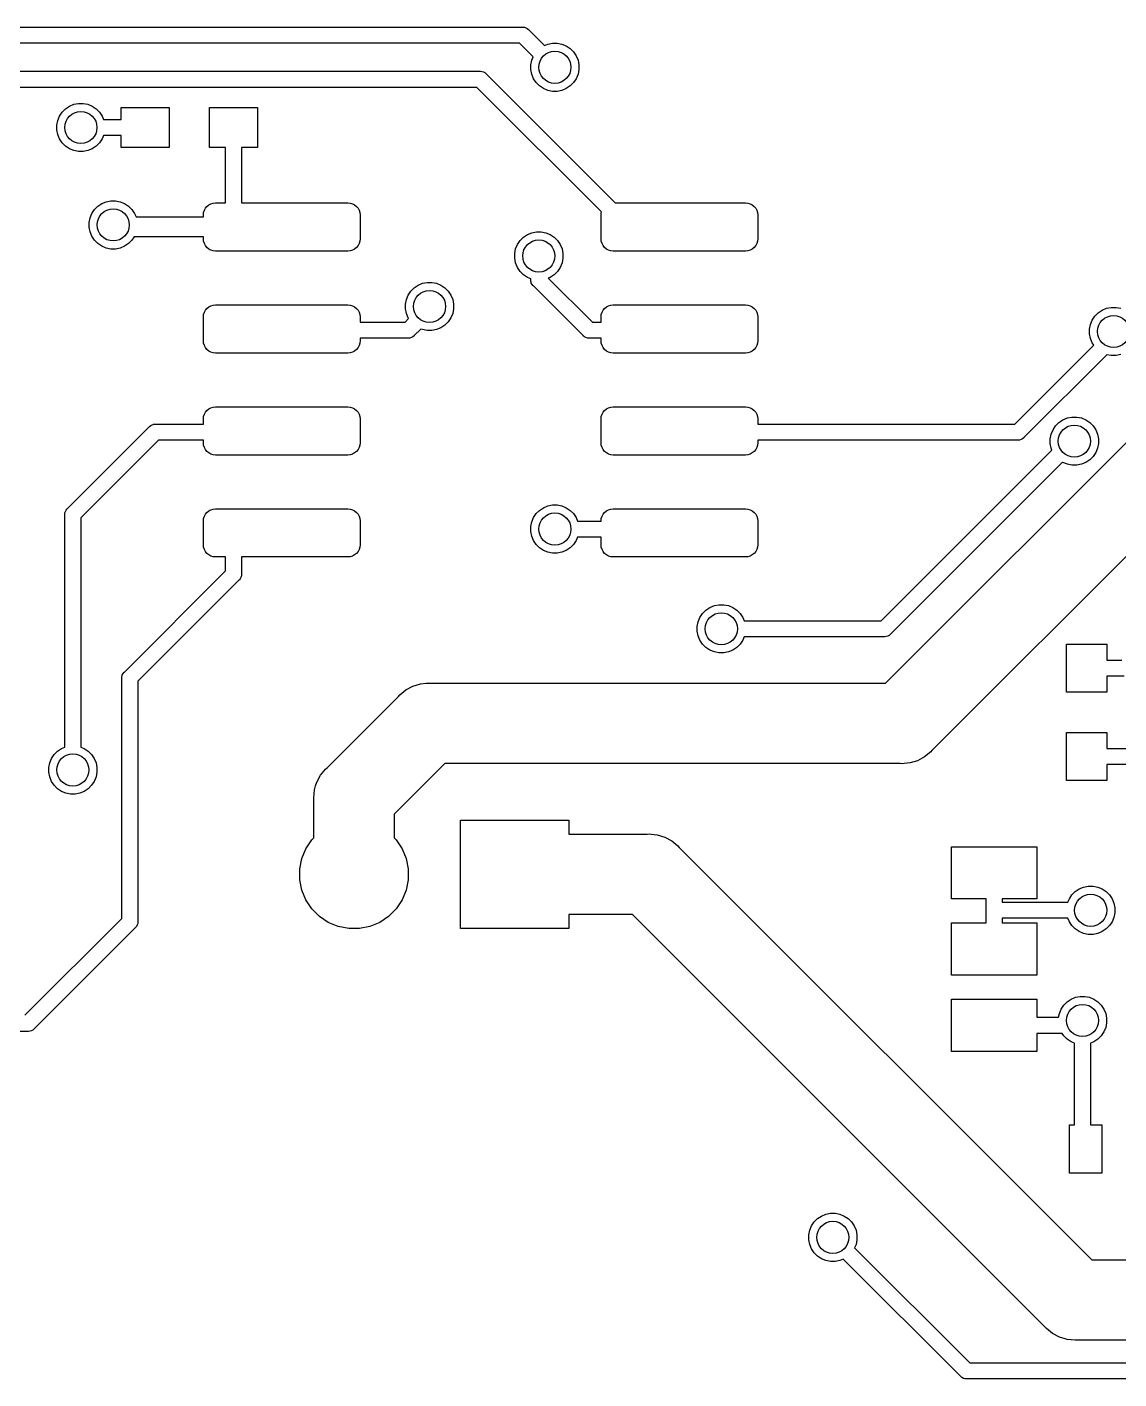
# Model space of a CAD drawing. Extents: x 71 to 174, y -171 to -82.
# Drawn here: x 137.35 to 150.94, y -136.69 to -119.86 of the extents above; entities that cross this region are included whole.
import ezdxf

# ---------------------------------------------------------------- set-up
doc = ezdxf.new("R2010")
doc.units = 0
doc.header["$MEASUREMENT"] = 0
doc.layers.add('BLACK', color=7, linetype='CONTINUOUS')

msp = doc.modelspace()

# ---------------------------------------------------------------- linework, layer by layer
at = {"layer": 'BLACK', "linetype": 'CONTINUOUS'}
for p, q in [((127.417, -119.856), (143.518, -119.856)), ((143.518, -119.856), (143.523, -119.855)), ((143.523, -119.855), (143.528, -119.856)), ((143.528, -119.856), (143.528, -119.856)), ((143.528, -119.856), (143.543, -119.857)), ((143.543, -119.857), (143.562, -119.863)), ((143.562, -119.863), (143.579, -119.872)), ((143.579, -119.872), (143.594, -119.885)), ((143.594, -119.885), (143.597, -119.888)), ((143.597, -119.888), (143.793, -120.085)), ((143.482, -120.056), (127.417, -120.056)), ((143.652, -120.226), (143.482, -120.056)), ((143.793, -120.085), (143.836, -120.067)), ((143.836, -120.067), (143.894, -120.056)), ((143.894, -120.056), (143.953, -120.056)), ((143.953, -120.056), (144.011, -120.067)), ((144.011, -120.067), (144.065, -120.09)), ((144.065, -120.09), (144.114, -120.123)), ((144.114, -120.123), (144.156, -120.164)), ((144.156, -120.164), (144.189, -120.214)), ((143.623, -120.326), (143.635, -120.268)), ((143.623, -120.385), (143.623, -120.326)), ((143.635, -120.268), (143.652, -120.226)), ((144.189, -120.214), (144.212, -120.268)), ((144.212, -120.268), (144.223, -120.326)), ((144.223, -120.326), (144.223, -120.385)), ((126.555, -120.406), (142.989, -120.406)), ((142.989, -120.406), (142.994, -120.405)), ((142.994, -120.405), (142.999, -120.406)), ((142.999, -120.406), (142.999, -120.406)), ((142.999, -120.406), (143.014, -120.407)), ((143.014, -120.407), (143.033, -120.413)), ((143.033, -120.413), (143.05, -120.422)), ((143.05, -120.422), (143.065, -120.435)), ((143.065, -120.435), (143.068, -120.438)), ((143.068, -120.438), (144.674, -122.044)), ((143.635, -120.443), (143.623, -120.385)), ((143.657, -120.498), (143.635, -120.443)), ((143.69, -120.547), (143.657, -120.498)), ((144.189, -120.498), (144.156, -120.547)), ((144.212, -120.443), (144.189, -120.498)), ((144.223, -120.385), (144.212, -120.443)), ((142.953, -120.606), (126.518, -120.606)), ((144.504, -122.156), (142.953, -120.606)), ((143.732, -120.589), (143.69, -120.547)), ((143.781, -120.622), (143.732, -120.589)), ((143.836, -120.644), (143.781, -120.622)), ((143.894, -120.656), (143.836, -120.644)), ((143.953, -120.656), (143.894, -120.656)), ((144.011, -120.644), (143.953, -120.656)), ((144.065, -120.622), (144.011, -120.644)), ((144.114, -120.589), (144.065, -120.622)), ((144.156, -120.547), (144.114, -120.589)), ((137.832, -120.873), (137.881, -120.84)), ((137.881, -120.84), (137.936, -120.817)), ((137.936, -120.817), (137.994, -120.806)), ((137.994, -120.806), (138.053, -120.806)), ((138.053, -120.806), (138.111, -120.817)), ((138.111, -120.817), (138.165, -120.84)), ((138.165, -120.84), (138.214, -120.873)), ((138.523, -121.006), (138.523, -120.856)), ((138.523, -120.856), (139.123, -120.856)), ((139.123, -120.856), (139.123, -121.356)), ((139.623, -121.356), (139.623, -120.856)), ((139.623, -120.856), (140.223, -120.856)), ((140.223, -120.856), (140.223, -121.356)), ((137.723, -121.076), (137.735, -121.018)), ((137.735, -121.018), (137.757, -120.964)), ((137.757, -120.964), (137.79, -120.914)), ((137.79, -120.914), (137.832, -120.873)), ((138.214, -120.873), (138.256, -120.914)), ((138.256, -120.914), (138.289, -120.964)), ((138.289, -120.964), (138.306, -121.006)), ((138.306, -121.006), (138.523, -121.006)), ((137.723, -121.135), (137.723, -121.076)), ((137.735, -121.193), (137.723, -121.135)), ((137.757, -121.248), (137.735, -121.193)), ((137.79, -121.297), (137.757, -121.248)), ((137.832, -121.339), (137.79, -121.297)), ((137.881, -121.372), (137.832, -121.339)), ((137.936, -121.394), (137.881, -121.372)), ((138.165, -121.372), (138.111, -121.394)), ((138.214, -121.339), (138.165, -121.372)), ((138.256, -121.297), (138.214, -121.339)), ((138.289, -121.248), (138.256, -121.297)), ((138.306, -121.206), (138.289, -121.248)), ((138.523, -121.206), (138.306, -121.206)), ((138.523, -121.356), (138.523, -121.206)), ((139.123, -121.356), (138.523, -121.356)), ((139.823, -121.356), (139.623, -121.356)), ((139.823, -122.044), (139.823, -121.356)), ((140.223, -121.356), (140.023, -121.356)), ((140.023, -121.356), (140.023, -122.044)), ((137.994, -121.406), (137.936, -121.394)), ((138.053, -121.406), (137.994, -121.406)), ((138.111, -121.394), (138.053, -121.406)), ((138.284, -122.053), (138.339, -122.03)), ((138.339, -122.03), (138.397, -122.019)), ((138.397, -122.019), (138.456, -122.019)), ((138.456, -122.019), (138.514, -122.03)), ((138.514, -122.03), (138.568, -122.053)), ((139.669, -122.047), (139.698, -122.044)), ((139.698, -122.044), (139.823, -122.044)), ((140.023, -122.044), (141.348, -122.044)), ((141.348, -122.044), (141.377, -122.047)), ((144.674, -122.044), (146.298, -122.044)), ((146.298, -122.044), (146.327, -122.047)), ((138.138, -122.231), (138.16, -122.177)), ((138.16, -122.177), (138.193, -122.127)), ((138.193, -122.127), (138.235, -122.086)), ((138.235, -122.086), (138.284, -122.053)), ((138.568, -122.053), (138.617, -122.086)), ((138.617, -122.086), (138.659, -122.127)), ((138.659, -122.127), (138.692, -122.177)), ((138.692, -122.177), (138.71, -122.219)), ((139.548, -122.194), (139.551, -122.165)), ((139.548, -122.219), (139.548, -122.194)), ((139.551, -122.165), (139.56, -122.137)), ((139.56, -122.137), (139.573, -122.111)), ((139.573, -122.111), (139.592, -122.088)), ((139.592, -122.088), (139.615, -122.069)), ((139.615, -122.069), (139.641, -122.056)), ((139.641, -122.056), (139.669, -122.047)), ((141.377, -122.047), (141.405, -122.056)), ((141.405, -122.056), (141.431, -122.069)), ((141.431, -122.069), (141.454, -122.088)), ((141.454, -122.088), (141.473, -122.111)), ((141.473, -122.111), (141.487, -122.137)), ((141.487, -122.137), (141.495, -122.165)), ((141.495, -122.165), (141.498, -122.194)), ((141.498, -122.194), (141.498, -122.494)), ((144.498, -122.194), (144.501, -122.165)), ((144.498, -122.494), (144.498, -122.194)), ((144.501, -122.165), (144.504, -122.156)), ((146.327, -122.047), (146.355, -122.056)), ((146.355, -122.056), (146.381, -122.069)), ((146.381, -122.069), (146.404, -122.088)), ((146.404, -122.088), (146.423, -122.111)), ((146.423, -122.111), (146.437, -122.137)), ((146.437, -122.137), (146.445, -122.165)), ((146.445, -122.165), (146.448, -122.194)), ((146.448, -122.194), (146.448, -122.494)), ((138.126, -122.289), (138.138, -122.231)), ((138.126, -122.348), (138.126, -122.289)), ((138.138, -122.406), (138.126, -122.348)), ((138.71, -122.219), (139.548, -122.219)), ((138.16, -122.461), (138.138, -122.406)), ((138.193, -122.51), (138.16, -122.461)), ((138.235, -122.552), (138.193, -122.51)), ((138.659, -122.51), (138.617, -122.552)), ((138.686, -122.469), (138.659, -122.51)), ((139.548, -122.469), (138.686, -122.469)), ((139.548, -122.494), (139.548, -122.469)), ((139.551, -122.523), (139.548, -122.494)), ((139.56, -122.551), (139.551, -122.523)), ((139.573, -122.577), (139.56, -122.551)), ((141.487, -122.551), (141.473, -122.577)), ((141.495, -122.523), (141.487, -122.551)), ((141.498, -122.494), (141.495, -122.523)), ((143.457, -122.564), (143.49, -122.514)), ((143.49, -122.514), (143.532, -122.473)), ((143.532, -122.473), (143.581, -122.44)), ((143.581, -122.44), (143.636, -122.417)), ((143.636, -122.417), (143.694, -122.406)), ((143.694, -122.406), (143.753, -122.406)), ((143.753, -122.406), (143.811, -122.417)), ((143.811, -122.417), (143.865, -122.44)), ((143.865, -122.44), (143.914, -122.473)), ((143.914, -122.473), (143.956, -122.514)), ((143.956, -122.514), (143.989, -122.564)), ((144.501, -122.523), (144.498, -122.494)), ((144.51, -122.551), (144.501, -122.523)), ((144.523, -122.577), (144.51, -122.551)), ((146.437, -122.551), (146.423, -122.577)), ((146.445, -122.523), (146.437, -122.551)), ((146.448, -122.494), (146.445, -122.523)), ((138.284, -122.585), (138.235, -122.552)), ((138.339, -122.607), (138.284, -122.585)), ((138.397, -122.619), (138.339, -122.607)), ((138.456, -122.619), (138.397, -122.619)), ((138.514, -122.607), (138.456, -122.619)), ((138.568, -122.585), (138.514, -122.607)), ((138.617, -122.552), (138.568, -122.585)), ((139.592, -122.6), (139.573, -122.577)), ((139.615, -122.619), (139.592, -122.6)), ((139.641, -122.633), (139.615, -122.619)), ((139.669, -122.641), (139.641, -122.633)), ((139.698, -122.644), (139.669, -122.641)), ((141.348, -122.644), (139.698, -122.644)), ((141.377, -122.641), (141.348, -122.644)), ((141.405, -122.633), (141.377, -122.641)), ((141.431, -122.619), (141.405, -122.633)), ((141.454, -122.6), (141.431, -122.619)), ((141.473, -122.577), (141.454, -122.6)), ((143.423, -122.676), (143.435, -122.618)), ((143.423, -122.735), (143.423, -122.676)), ((143.435, -122.618), (143.457, -122.564)), ((143.989, -122.564), (144.012, -122.618)), ((144.012, -122.618), (144.023, -122.676)), ((144.023, -122.676), (144.023, -122.735)), ((144.542, -122.6), (144.523, -122.577)), ((144.565, -122.619), (144.542, -122.6)), ((144.591, -122.633), (144.565, -122.619)), ((144.619, -122.641), (144.591, -122.633)), ((144.648, -122.644), (144.619, -122.641)), ((146.298, -122.644), (144.648, -122.644)), ((146.327, -122.641), (146.298, -122.644)), ((146.355, -122.633), (146.327, -122.641)), ((146.381, -122.619), (146.355, -122.633)), ((146.404, -122.6), (146.381, -122.619)), ((146.423, -122.577), (146.404, -122.6)), ((143.435, -122.793), (143.423, -122.735)), ((143.457, -122.848), (143.435, -122.793)), ((143.49, -122.897), (143.457, -122.848)), ((143.989, -122.848), (143.956, -122.897)), ((144.012, -122.793), (143.989, -122.848)), ((144.023, -122.735), (144.012, -122.793)), ((142.221, -123.069), (142.276, -123.046)), ((142.276, -123.046), (142.334, -123.035)), ((142.334, -123.035), (142.393, -123.035)), ((142.393, -123.035), (142.451, -123.046)), ((142.451, -123.046), (142.505, -123.069)), ((143.532, -122.939), (143.49, -122.897)), ((143.581, -122.972), (143.532, -122.939)), ((143.623, -122.989), (143.581, -122.972)), ((143.623, -123), (143.623, -122.989)), ((143.623, -123.005), (143.623, -123)), ((143.623, -123.01), (143.623, -123.005)), ((143.624, -123.021), (143.623, -123.01)), ((143.623, -123.01), (143.623, -123.01)), ((143.625, -123.024), (143.624, -123.021)), ((143.626, -123.029), (143.625, -123.024)), ((143.63, -123.043), (143.626, -123.029)), ((143.64, -123.06), (143.63, -123.043)), ((143.865, -122.972), (143.841, -122.981)), ((143.841, -122.981), (144.39, -123.53)), ((143.914, -122.939), (143.865, -122.972)), ((143.956, -122.897), (143.914, -122.939)), ((142.075, -123.247), (142.097, -123.193)), ((142.097, -123.193), (142.13, -123.143)), ((142.13, -123.143), (142.172, -123.102)), ((142.172, -123.102), (142.221, -123.069)), ((142.505, -123.069), (142.554, -123.102)), ((142.554, -123.102), (142.596, -123.143)), ((142.596, -123.143), (142.629, -123.193)), ((142.629, -123.193), (142.652, -123.247)), ((143.652, -123.076), (143.64, -123.06)), ((143.656, -123.079), (143.652, -123.076)), ((144.274, -123.697), (143.656, -123.079)), ((139.56, -123.407), (139.573, -123.381)), ((139.573, -123.381), (139.592, -123.358)), ((139.592, -123.358), (139.615, -123.339)), ((139.615, -123.339), (139.641, -123.326)), ((139.641, -123.326), (139.669, -123.317)), ((139.669, -123.317), (139.698, -123.314)), ((139.698, -123.314), (141.348, -123.314)), ((141.348, -123.314), (141.377, -123.317)), ((141.377, -123.317), (141.405, -123.326)), ((141.405, -123.326), (141.431, -123.339)), ((141.431, -123.339), (141.454, -123.358)), ((141.454, -123.358), (141.473, -123.381)), ((141.473, -123.381), (141.487, -123.407)), ((142.063, -123.305), (142.075, -123.247)), ((142.063, -123.364), (142.063, -123.305)), ((142.075, -123.422), (142.063, -123.364)), ((142.652, -123.247), (142.663, -123.305)), ((142.663, -123.364), (142.652, -123.422)), ((142.663, -123.305), (142.663, -123.364)), ((144.51, -123.407), (144.523, -123.381)), ((144.523, -123.381), (144.542, -123.358)), ((144.542, -123.358), (144.565, -123.339)), ((144.565, -123.339), (144.591, -123.326)), ((144.591, -123.326), (144.619, -123.317)), ((144.619, -123.317), (144.648, -123.314)), ((144.648, -123.314), (146.298, -123.314)), ((146.298, -123.314), (146.327, -123.317)), ((146.327, -123.317), (146.355, -123.326)), ((146.355, -123.326), (146.381, -123.339)), ((146.381, -123.339), (146.404, -123.358)), ((146.404, -123.358), (146.423, -123.381)), ((146.423, -123.381), (146.437, -123.407)), ((150.687, -123.413), (150.736, -123.38)), ((150.736, -123.38), (150.791, -123.357)), ((150.791, -123.357), (150.849, -123.346)), ((150.849, -123.346), (150.908, -123.346)), ((150.908, -123.346), (150.966, -123.357)), ((139.548, -123.464), (139.551, -123.435)), ((139.548, -123.764), (139.548, -123.464)), ((139.551, -123.435), (139.56, -123.407)), ((141.487, -123.407), (141.495, -123.435)), ((141.495, -123.435), (141.498, -123.464)), ((141.498, -123.464), (141.498, -123.53)), ((141.498, -123.53), (142.058, -123.53)), ((142.058, -123.53), (142.103, -123.485)), ((142.097, -123.477), (142.075, -123.422)), ((142.103, -123.485), (142.097, -123.477)), ((142.596, -123.526), (142.554, -123.568)), ((142.629, -123.477), (142.596, -123.526)), ((142.652, -123.422), (142.629, -123.477)), ((144.39, -123.53), (144.498, -123.53)), ((144.498, -123.464), (144.501, -123.435)), ((144.498, -123.53), (144.498, -123.464)), ((144.501, -123.435), (144.51, -123.407)), ((146.437, -123.407), (146.445, -123.435)), ((146.445, -123.435), (146.448, -123.464)), ((146.448, -123.464), (146.448, -123.764)), ((150.578, -123.616), (150.59, -123.558)), ((150.59, -123.558), (150.613, -123.504)), ((150.613, -123.504), (150.645, -123.454)), ((150.645, -123.454), (150.687, -123.413)), ((142.119, -123.728), (142.104, -123.73)), ((142.138, -123.722), (142.119, -123.728)), ((142.155, -123.713), (142.138, -123.722)), ((142.17, -123.701), (142.155, -123.713)), ((142.173, -123.697), (142.17, -123.701)), ((142.255, -123.615), (142.173, -123.697)), ((142.276, -123.623), (142.255, -123.615)), ((142.334, -123.635), (142.276, -123.623)), ((142.393, -123.635), (142.334, -123.635)), ((142.451, -123.623), (142.393, -123.635)), ((142.505, -123.601), (142.451, -123.623)), ((142.554, -123.568), (142.505, -123.601)), ((144.277, -123.701), (144.274, -123.697)), ((144.281, -123.704), (144.277, -123.701)), ((144.283, -123.705), (144.281, -123.704)), ((144.281, -123.704), (144.281, -123.704)), ((144.292, -123.713), (144.283, -123.705)), ((144.31, -123.722), (144.292, -123.713)), ((144.328, -123.728), (144.31, -123.722)), ((144.343, -123.73), (144.328, -123.728)), ((150.578, -123.675), (150.578, -123.616)), ((150.59, -123.733), (150.578, -123.675)), ((139.551, -123.793), (139.548, -123.764)), ((139.56, -123.821), (139.551, -123.793)), ((139.573, -123.847), (139.56, -123.821)), ((139.592, -123.87), (139.573, -123.847)), ((139.615, -123.889), (139.592, -123.87)), ((139.641, -123.903), (139.615, -123.889)), ((141.431, -123.889), (141.405, -123.903)), ((141.454, -123.87), (141.431, -123.889)), ((141.473, -123.847), (141.454, -123.87)), ((141.487, -123.821), (141.473, -123.847)), ((141.495, -123.793), (141.487, -123.821)), ((141.498, -123.764), (141.495, -123.793)), ((142.094, -123.73), (141.498, -123.73)), ((141.498, -123.73), (141.498, -123.764)), ((142.099, -123.73), (142.094, -123.73)), ((142.104, -123.73), (142.099, -123.73)), ((142.104, -123.73), (142.104, -123.73)), ((144.348, -123.73), (144.343, -123.73)), ((144.343, -123.73), (144.343, -123.73)), ((144.353, -123.73), (144.348, -123.73)), ((144.498, -123.73), (144.353, -123.73)), ((144.498, -123.764), (144.498, -123.73)), ((144.501, -123.793), (144.498, -123.764)), ((144.51, -123.821), (144.501, -123.793)), ((144.523, -123.847), (144.51, -123.821)), ((144.542, -123.87), (144.523, -123.847)), ((144.565, -123.889), (144.542, -123.87)), ((144.591, -123.903), (144.565, -123.889)), ((146.381, -123.889), (146.355, -123.903)), ((146.404, -123.87), (146.381, -123.889)), ((146.423, -123.847), (146.404, -123.87)), ((146.437, -123.821), (146.423, -123.847)), ((146.445, -123.793), (146.437, -123.821)), ((146.448, -123.764), (146.445, -123.793)), ((149.647, -124.8), (150.631, -123.815)), ((150.613, -123.788), (150.59, -123.733)), ((150.631, -123.815), (150.613, -123.788)), ((139.669, -123.911), (139.641, -123.903)), ((139.698, -123.914), (139.669, -123.911)), ((141.348, -123.914), (139.698, -123.914)), ((141.377, -123.911), (141.348, -123.914)), ((141.405, -123.903), (141.377, -123.911)), ((144.619, -123.911), (144.591, -123.903)), ((144.648, -123.914), (144.619, -123.911)), ((146.298, -123.914), (144.648, -123.914)), ((146.327, -123.911), (146.298, -123.914)), ((146.355, -123.903), (146.327, -123.911)), ((148.039, -128.026), (152.096, -123.97)), ((150.794, -123.935), (149.762, -124.967)), ((150.849, -123.946), (150.794, -123.935)), ((150.908, -123.946), (150.849, -123.946)), ((150.966, -123.934), (150.908, -123.946)), ((139.548, -124.734), (139.551, -124.705)), ((139.548, -124.8), (139.548, -124.734)), ((139.551, -124.705), (139.56, -124.677)), ((139.56, -124.677), (139.573, -124.651)), ((139.573, -124.651), (139.592, -124.628)), ((139.592, -124.628), (139.615, -124.609)), ((139.615, -124.609), (139.641, -124.596)), ((139.641, -124.596), (139.669, -124.587)), ((139.669, -124.587), (139.698, -124.584)), ((139.698, -124.584), (141.348, -124.584)), ((141.348, -124.584), (141.377, -124.587)), ((141.377, -124.587), (141.405, -124.596)), ((141.405, -124.596), (141.431, -124.609)), ((141.431, -124.609), (141.454, -124.628)), ((141.454, -124.628), (141.473, -124.651)), ((141.473, -124.651), (141.487, -124.677)), ((141.487, -124.677), (141.495, -124.705)), ((141.495, -124.705), (141.498, -124.734)), ((141.498, -124.734), (141.498, -125.034)), ((144.498, -124.734), (144.501, -124.705)), ((144.498, -125.034), (144.498, -124.734)), ((144.501, -124.705), (144.51, -124.677)), ((144.51, -124.677), (144.523, -124.651)), ((144.523, -124.651), (144.542, -124.628)), ((144.542, -124.628), (144.565, -124.609)), ((144.565, -124.609), (144.591, -124.596)), ((144.591, -124.596), (144.619, -124.587)), ((144.619, -124.587), (144.648, -124.584)), ((144.648, -124.584), (146.298, -124.584)), ((146.298, -124.584), (146.327, -124.587)), ((146.327, -124.587), (146.355, -124.596)), ((146.355, -124.596), (146.381, -124.609)), ((146.381, -124.609), (146.404, -124.628)), ((146.404, -124.628), (146.423, -124.651)), ((146.423, -124.651), (146.437, -124.677)), ((146.437, -124.677), (146.445, -124.705)), ((146.445, -124.705), (146.448, -124.734)), ((146.448, -124.734), (146.448, -124.8)), ((150.247, -124.745), (150.302, -124.723)), ((150.302, -124.723), (150.36, -124.711)), ((150.36, -124.711), (150.419, -124.711)), ((150.419, -124.711), (150.477, -124.723)), ((150.477, -124.723), (150.532, -124.745)), ((137.856, -125.85), (138.874, -124.832)), ((138.874, -124.832), (138.877, -124.829)), ((138.877, -124.829), (138.892, -124.816)), ((138.892, -124.816), (138.91, -124.807)), ((138.91, -124.807), (138.923, -124.803)), ((138.923, -124.803), (138.928, -124.801)), ((138.928, -124.801), (138.931, -124.801)), ((138.931, -124.801), (138.943, -124.8)), ((138.943, -124.8), (138.948, -124.799)), ((138.943, -124.8), (138.943, -124.8)), ((138.948, -124.799), (138.953, -124.8)), ((138.953, -124.8), (139.548, -124.8)), ((146.448, -124.8), (149.647, -124.8)), ((152.674, -124.806), (148.617, -128.863)), ((150.101, -124.924), (150.124, -124.869)), ((150.124, -124.869), (150.156, -124.82)), ((150.156, -124.82), (150.198, -124.778)), ((150.198, -124.778), (150.247, -124.745)), ((150.532, -124.745), (150.581, -124.778)), ((150.581, -124.778), (150.623, -124.82)), ((150.623, -124.82), (150.655, -124.869)), ((150.655, -124.869), (150.678, -124.924)), ((138.99, -125), (138.023, -125.966)), ((139.548, -125), (138.99, -125)), ((139.548, -125.034), (139.548, -125)), ((139.551, -125.063), (139.548, -125.034)), ((139.56, -125.091), (139.551, -125.063)), ((141.495, -125.063), (141.487, -125.091)), ((141.498, -125.034), (141.495, -125.063)), ((144.501, -125.063), (144.498, -125.034)), ((144.51, -125.091), (144.501, -125.063)), ((146.445, -125.063), (146.437, -125.091)), ((146.448, -125.034), (146.445, -125.063)), ((149.683, -125), (146.448, -125)), ((146.448, -125), (146.448, -125.034)), ((149.688, -125), (149.683, -125)), ((149.693, -125), (149.688, -125)), ((149.708, -124.998), (149.693, -125)), ((149.693, -125), (149.693, -125)), ((149.727, -124.992), (149.708, -124.998)), ((149.744, -124.983), (149.727, -124.992)), ((149.759, -124.971), (149.744, -124.983)), ((149.762, -124.967), (149.759, -124.971)), ((150.089, -124.982), (150.101, -124.924)), ((150.089, -125.041), (150.089, -124.982)), ((150.101, -125.099), (150.089, -125.041)), ((150.678, -124.924), (150.689, -124.982)), ((150.689, -125.041), (150.678, -125.099)), ((150.689, -124.982), (150.689, -125.041)), ((139.573, -125.117), (139.56, -125.091)), ((139.592, -125.14), (139.573, -125.117)), ((139.615, -125.159), (139.592, -125.14)), ((139.641, -125.173), (139.615, -125.159)), ((139.669, -125.181), (139.641, -125.173)), ((139.698, -125.184), (139.669, -125.181)), ((141.348, -125.184), (139.698, -125.184)), ((141.377, -125.181), (141.348, -125.184)), ((141.405, -125.173), (141.377, -125.181)), ((141.431, -125.159), (141.405, -125.173)), ((141.454, -125.14), (141.431, -125.159)), ((141.473, -125.117), (141.454, -125.14)), ((141.487, -125.091), (141.473, -125.117)), ((144.523, -125.117), (144.51, -125.091)), ((144.542, -125.14), (144.523, -125.117)), ((144.565, -125.159), (144.542, -125.14)), ((144.591, -125.173), (144.565, -125.159)), ((144.619, -125.181), (144.591, -125.173)), ((144.648, -125.184), (144.619, -125.181)), ((146.298, -125.184), (144.648, -125.184)), ((146.327, -125.181), (146.298, -125.184)), ((146.355, -125.173), (146.327, -125.181)), ((146.381, -125.159), (146.355, -125.173)), ((146.404, -125.14), (146.381, -125.159)), ((146.423, -125.117), (146.404, -125.14)), ((146.437, -125.091), (146.423, -125.117)), ((147.986, -127.248), (150.111, -125.123)), ((150.111, -125.123), (150.101, -125.099)), ((150.581, -125.244), (150.532, -125.277)), ((150.623, -125.202), (150.581, -125.244)), ((150.655, -125.153), (150.623, -125.202)), ((150.678, -125.099), (150.655, -125.153)), ((150.243, -125.274), (148.101, -127.415)), ((150.247, -125.277), (150.243, -125.274)), ((150.302, -125.3), (150.247, -125.277)), ((150.36, -125.311), (150.302, -125.3)), ((150.419, -125.311), (150.36, -125.311)), ((150.477, -125.3), (150.419, -125.311)), ((150.532, -125.277), (150.477, -125.3)), ((137.823, -125.92), (137.825, -125.905)), ((137.825, -125.905), (137.83, -125.886)), ((137.83, -125.886), (137.84, -125.869)), ((137.84, -125.869), (137.852, -125.854)), ((137.852, -125.854), (137.856, -125.85)), ((139.573, -125.921), (139.592, -125.898)), ((139.592, -125.898), (139.615, -125.879)), ((139.615, -125.879), (139.641, -125.866)), ((139.641, -125.866), (139.669, -125.857)), ((139.669, -125.857), (139.698, -125.854)), ((139.698, -125.854), (141.348, -125.854)), ((141.348, -125.854), (141.377, -125.857)), ((141.377, -125.857), (141.405, -125.866)), ((141.405, -125.866), (141.431, -125.879)), ((141.431, -125.879), (141.454, -125.898)), ((141.454, -125.898), (141.473, -125.921)), ((143.657, -125.964), (143.69, -125.914)), ((143.69, -125.914), (143.732, -125.873)), ((143.732, -125.873), (143.781, -125.84)), ((143.781, -125.84), (143.836, -125.817)), ((143.836, -125.817), (143.894, -125.806)), ((143.894, -125.806), (143.953, -125.806)), ((143.953, -125.806), (144.011, -125.817)), ((144.011, -125.817), (144.065, -125.84)), ((144.065, -125.84), (144.114, -125.873)), ((144.114, -125.873), (144.156, -125.914)), ((144.156, -125.914), (144.189, -125.964)), ((144.523, -125.921), (144.542, -125.898)), ((144.542, -125.898), (144.565, -125.879)), ((144.565, -125.879), (144.591, -125.866)), ((144.591, -125.866), (144.619, -125.857)), ((144.619, -125.857), (144.648, -125.854)), ((144.648, -125.854), (146.298, -125.854)), ((146.298, -125.854), (146.327, -125.857)), ((146.327, -125.857), (146.355, -125.866)), ((146.355, -125.866), (146.381, -125.879)), ((146.381, -125.879), (146.404, -125.898)), ((146.404, -125.898), (146.423, -125.921)), ((137.823, -125.925), (137.823, -125.92)), ((137.823, -125.92), (137.823, -125.92)), ((137.823, -125.93), (137.823, -125.925)), ((137.823, -128.677), (137.823, -125.93)), ((138.023, -125.966), (138.023, -128.822)), ((139.548, -126.004), (139.551, -125.975)), ((139.548, -126.304), (139.548, -126.004)), ((139.551, -125.975), (139.56, -125.947)), ((139.56, -125.947), (139.573, -125.921)), ((141.473, -125.921), (141.487, -125.947)), ((141.487, -125.947), (141.495, -125.975)), ((141.495, -125.975), (141.498, -126.004)), ((141.498, -126.004), (141.498, -126.304)), ((143.623, -126.076), (143.635, -126.018)), ((143.623, -126.135), (143.623, -126.076)), ((143.635, -126.018), (143.657, -125.964)), ((144.189, -125.964), (144.206, -126.006)), ((144.206, -126.006), (144.498, -126.006)), ((144.498, -126.004), (144.501, -125.975)), ((144.498, -126.006), (144.498, -126.004)), ((144.501, -125.975), (144.51, -125.947)), ((144.51, -125.947), (144.523, -125.921)), ((146.423, -125.921), (146.437, -125.947)), ((146.437, -125.947), (146.445, -125.975)), ((146.445, -125.975), (146.448, -126.004)), ((146.448, -126.004), (146.448, -126.304)), ((143.635, -126.193), (143.623, -126.135)), ((143.657, -126.248), (143.635, -126.193)), ((143.69, -126.297), (143.657, -126.248)), ((144.189, -126.248), (144.156, -126.297)), ((144.206, -126.206), (144.189, -126.248)), ((144.498, -126.206), (144.206, -126.206)), ((144.498, -126.304), (144.498, -126.206)), ((139.551, -126.333), (139.548, -126.304)), ((139.56, -126.361), (139.551, -126.333)), ((139.573, -126.387), (139.56, -126.361)), ((139.592, -126.41), (139.573, -126.387)), ((139.615, -126.429), (139.592, -126.41)), ((141.454, -126.41), (141.431, -126.429)), ((141.473, -126.387), (141.454, -126.41)), ((141.487, -126.361), (141.473, -126.387)), ((141.495, -126.333), (141.487, -126.361)), ((141.498, -126.304), (141.495, -126.333)), ((143.732, -126.339), (143.69, -126.297)), ((143.781, -126.372), (143.732, -126.339)), ((143.836, -126.394), (143.781, -126.372)), ((143.894, -126.406), (143.836, -126.394)), ((143.953, -126.406), (143.894, -126.406)), ((144.011, -126.394), (143.953, -126.406)), ((144.065, -126.372), (144.011, -126.394)), ((144.114, -126.339), (144.065, -126.372)), ((144.156, -126.297), (144.114, -126.339)), ((144.501, -126.333), (144.498, -126.304)), ((144.51, -126.361), (144.501, -126.333)), ((144.523, -126.387), (144.51, -126.361)), ((144.542, -126.41), (144.523, -126.387)), ((144.565, -126.429), (144.542, -126.41)), ((146.404, -126.41), (146.381, -126.429)), ((146.423, -126.387), (146.404, -126.41)), ((146.437, -126.361), (146.423, -126.387)), ((146.445, -126.333), (146.437, -126.361)), ((146.448, -126.304), (146.445, -126.333)), ((139.641, -126.443), (139.615, -126.429)), ((139.669, -126.451), (139.641, -126.443)), ((139.698, -126.454), (139.669, -126.451)), ((139.823, -126.454), (139.698, -126.454)), ((139.823, -126.628), (139.823, -126.454)), ((141.348, -126.454), (140.023, -126.454)), ((140.023, -126.454), (140.023, -126.665)), ((141.377, -126.451), (141.348, -126.454)), ((141.405, -126.443), (141.377, -126.451)), ((141.431, -126.429), (141.405, -126.443)), ((144.591, -126.443), (144.565, -126.429)), ((144.619, -126.451), (144.591, -126.443)), ((144.648, -126.454), (144.619, -126.451)), ((146.298, -126.454), (144.648, -126.454)), ((146.327, -126.451), (146.298, -126.454)), ((146.355, -126.443), (146.327, -126.451)), ((146.381, -126.429), (146.355, -126.443)), ((138.565, -127.887), (139.823, -126.628)), ((139.99, -126.744), (138.732, -128.002)), ((139.994, -126.741), (139.99, -126.744)), ((140.007, -126.725), (139.994, -126.741)), ((140.016, -126.708), (140.007, -126.725)), ((140.019, -126.697), (140.016, -126.708)), ((140.022, -126.689), (140.019, -126.697)), ((140.023, -126.68), (140.022, -126.689)), ((140.023, -126.665), (140.024, -126.67)), ((140.024, -126.67), (140.023, -126.675)), ((140.023, -126.675), (140.023, -126.675)), ((140.023, -126.675), (140.023, -126.68)), ((145.804, -127.115), (145.853, -127.082)), ((145.853, -127.082), (145.908, -127.059)), ((145.908, -127.059), (145.966, -127.048)), ((145.966, -127.048), (146.025, -127.048)), ((146.025, -127.048), (146.083, -127.059)), ((146.083, -127.059), (146.137, -127.082)), ((146.137, -127.082), (146.187, -127.115)), ((145.695, -127.318), (145.707, -127.26)), ((145.707, -127.26), (145.729, -127.206)), ((145.729, -127.206), (145.762, -127.157)), ((145.762, -127.157), (145.804, -127.115)), ((146.187, -127.115), (146.228, -127.157)), ((146.228, -127.157), (146.261, -127.206)), ((146.261, -127.206), (146.279, -127.248)), ((146.279, -127.248), (147.986, -127.248)), ((145.695, -127.377), (145.695, -127.318)), ((145.707, -127.435), (145.695, -127.377)), ((148.083, -127.431), (148.066, -127.441)), ((148.098, -127.419), (148.083, -127.431)), ((148.101, -127.415), (148.098, -127.419)), ((145.729, -127.49), (145.707, -127.435)), ((145.762, -127.539), (145.729, -127.49)), ((145.804, -127.581), (145.762, -127.539)), ((145.853, -127.614), (145.804, -127.581)), ((146.187, -127.581), (146.137, -127.614)), ((146.228, -127.539), (146.187, -127.581)), ((146.261, -127.49), (146.228, -127.539)), ((146.279, -127.448), (146.261, -127.49)), ((148.022, -127.448), (146.279, -127.448)), ((148.027, -127.448), (148.022, -127.448)), ((148.032, -127.448), (148.027, -127.448)), ((148.047, -127.446), (148.032, -127.448)), ((148.032, -127.448), (148.032, -127.448)), ((148.066, -127.441), (148.047, -127.446)), ((150.292, -128.139), (150.292, -127.539)), ((150.292, -127.539), (150.792, -127.539)), ((150.792, -127.539), (150.792, -127.739)), ((145.908, -127.636), (145.853, -127.614)), ((145.966, -127.648), (145.908, -127.636)), ((146.025, -127.648), (145.966, -127.648)), ((146.083, -127.636), (146.025, -127.648)), ((146.137, -127.614), (146.083, -127.636)), ((150.792, -127.739), (150.979, -127.739)), ((138.534, -127.94), (138.535, -127.935)), ((138.535, -127.935), (138.539, -127.922)), ((138.539, -127.922), (138.548, -127.905)), ((138.548, -127.905), (138.561, -127.89)), ((138.561, -127.89), (138.565, -127.887)), ((138.532, -127.956), (138.533, -127.941)), ((138.532, -127.961), (138.532, -127.956)), ((138.532, -127.956), (138.532, -127.956)), ((138.532, -127.966), (138.532, -127.961)), ((138.532, -130.955), (138.532, -127.966)), ((138.533, -127.941), (138.534, -127.94)), ((138.732, -128.002), (138.732, -130.992)), ((142.069, -128.109), (142.155, -128.062)), ((142.155, -128.062), (142.25, -128.034)), ((142.25, -128.034), (142.323, -128.026)), ((142.323, -128.026), (142.348, -128.024)), ((142.348, -128.024), (142.372, -128.026)), ((142.372, -128.026), (148.039, -128.026)), ((151.011, -127.939), (150.792, -127.939)), ((150.792, -127.939), (150.792, -128.139)), ((141.087, -129.08), (141.977, -128.19)), ((141.977, -128.19), (141.992, -128.171)), ((141.992, -128.171), (142.069, -128.109)), ((150.792, -128.139), (150.292, -128.139)), ((137.823, -128.822), (137.823, -128.677)), ((137.823, -128.677), (137.823, -128.677)), ((150.292, -129.239), (150.292, -128.639)), ((150.292, -128.639), (150.792, -128.639)), ((150.792, -128.639), (150.792, -128.839)), ((137.657, -128.964), (137.69, -128.914)), ((137.69, -128.914), (137.732, -128.873)), ((137.732, -128.873), (137.781, -128.84)), ((137.781, -128.84), (137.823, -128.822)), ((138.023, -128.822), (138.065, -128.84)), ((138.065, -128.84), (138.114, -128.873)), ((138.114, -128.873), (138.156, -128.914)), ((138.156, -128.914), (138.189, -128.964)), ((148.525, -128.944), (148.438, -128.991)), ((148.601, -128.882), (148.525, -128.944)), ((148.617, -128.863), (148.601, -128.882)), ((150.792, -128.839), (151.282, -128.839)), ((137.623, -129.076), (137.635, -129.018)), ((137.623, -129.135), (137.623, -129.076)), ((137.635, -129.018), (137.657, -128.964)), ((138.189, -128.964), (138.212, -129.018)), ((138.212, -129.018), (138.223, -129.076)), ((138.223, -129.076), (138.223, -129.135)), ((141.005, -129.172), (141.068, -129.096)), ((141.068, -129.096), (141.087, -129.08)), ((142.555, -129.026), (141.923, -129.658)), ((148.221, -129.026), (142.555, -129.026)), ((148.246, -129.029), (148.221, -129.026)), ((148.27, -129.026), (148.246, -129.029)), ((148.344, -129.019), (148.27, -129.026)), ((148.438, -128.991), (148.344, -129.019)), ((151.282, -129.039), (150.792, -129.039)), ((150.792, -129.039), (150.792, -129.239)), ((137.635, -129.193), (137.623, -129.135)), ((137.657, -129.248), (137.635, -129.193)), ((137.69, -129.297), (137.657, -129.248)), ((138.189, -129.248), (138.156, -129.297)), ((138.212, -129.193), (138.189, -129.248)), ((138.223, -129.135), (138.212, -129.193)), ((140.945, -129.305), (140.959, -129.259)), ((140.959, -129.259), (141.005, -129.172)), ((150.792, -129.239), (150.292, -129.239)), ((137.732, -129.339), (137.69, -129.297)), ((137.781, -129.372), (137.732, -129.339)), ((137.836, -129.394), (137.781, -129.372)), ((137.894, -129.406), (137.836, -129.394)), ((137.953, -129.406), (137.894, -129.406)), ((138.011, -129.394), (137.953, -129.406)), ((138.065, -129.372), (138.011, -129.394)), ((138.114, -129.339), (138.065, -129.372)), ((138.156, -129.297), (138.114, -129.339)), ((140.921, -129.451), (140.93, -129.353)), ((140.923, -129.476), (140.921, -129.451)), ((140.93, -129.353), (140.945, -129.305)), ((140.923, -129.951), (140.923, -129.476)), ((141.923, -129.658), (141.923, -129.951)), ((142.748, -131.081), (142.748, -129.731)), ((142.748, -129.731), (144.098, -129.731)), ((144.098, -129.731), (144.098, -129.906)), ((140.899, -129.975), (140.923, -129.951)), ((141.923, -129.951), (141.947, -129.975)), ((144.098, -129.906), (145.074, -129.906)), ((145.074, -129.906), (145.098, -129.903)), ((145.098, -129.903), (145.123, -129.906)), ((145.123, -129.906), (145.196, -129.913)), ((145.196, -129.913), (145.29, -129.942)), ((145.29, -129.942), (145.377, -129.988)), ((140.774, -130.209), (140.825, -130.086)), ((140.825, -130.086), (140.899, -129.975)), ((141.947, -129.975), (142.021, -130.086)), ((142.021, -130.086), (142.072, -130.209)), ((145.377, -129.988), (145.453, -130.05)), ((145.453, -130.05), (145.469, -130.07)), ((145.469, -130.07), (150.605, -135.206)), ((148.861, -130.711), (148.861, -130.061)), ((148.861, -130.061), (149.921, -130.061)), ((149.921, -130.061), (149.921, -130.711)), ((140.748, -130.339), (140.774, -130.209)), ((142.072, -130.209), (142.098, -130.339)), ((140.748, -130.472), (140.748, -130.339)), ((142.098, -130.339), (142.098, -130.472)), ((140.774, -130.603), (140.748, -130.472)), ((140.825, -130.725), (140.774, -130.603)), ((142.072, -130.603), (142.021, -130.725)), ((142.098, -130.472), (142.072, -130.603)), ((150.36, -130.662), (150.401, -130.62)), ((150.401, -130.62), (150.451, -130.587)), ((150.451, -130.587), (150.505, -130.565)), ((150.505, -130.565), (150.563, -130.553)), ((150.563, -130.553), (150.622, -130.553)), ((150.622, -130.553), (150.68, -130.565)), ((150.68, -130.565), (150.735, -130.587)), ((150.735, -130.587), (150.784, -130.62)), ((150.784, -130.62), (150.826, -130.662)), ((140.899, -130.836), (140.825, -130.725)), ((142.021, -130.725), (141.947, -130.836)), ((149.291, -130.711), (148.861, -130.711)), ((149.291, -130.874), (149.291, -130.711)), ((149.921, -130.711), (149.491, -130.711)), ((149.491, -130.711), (149.491, -130.753)), ((149.491, -130.753), (150.309, -130.753)), ((150.309, -130.753), (150.327, -130.711)), ((150.327, -130.711), (150.36, -130.662)), ((150.826, -130.662), (150.859, -130.711)), ((150.859, -130.711), (150.881, -130.766)), ((150.881, -130.766), (150.893, -130.824)), ((137.327, -132.161), (138.532, -130.955)), ((140.993, -130.93), (140.899, -130.836)), ((141.103, -131.004), (140.993, -130.93)), ((141.853, -130.93), (141.743, -131.004)), ((141.947, -130.836), (141.853, -130.93)), ((144.891, -130.906), (144.098, -130.906)), ((144.098, -130.906), (144.098, -131.081)), ((150.027, -136.042), (144.891, -130.906)), ((149.291, -130.878), (149.291, -130.874)), ((149.291, -130.874), (149.291, -130.874)), ((149.291, -130.874), (149.291, -130.874)), ((149.291, -130.883), (149.291, -130.878)), ((149.291, -131.011), (149.291, -130.883)), ((150.309, -130.953), (149.491, -130.953)), ((149.491, -130.953), (149.491, -131.011)), ((150.327, -130.995), (150.309, -130.953)), ((150.881, -130.941), (150.859, -130.995)), ((150.893, -130.883), (150.881, -130.941)), ((150.893, -130.824), (150.893, -130.883)), ((138.699, -131.071), (137.442, -132.328)), ((138.703, -131.068), (138.699, -131.071)), ((138.716, -131.053), (138.703, -131.068)), ((138.725, -131.035), (138.716, -131.053)), ((138.728, -131.024), (138.725, -131.035)), ((138.731, -131.016), (138.728, -131.024)), ((138.732, -131.002), (138.731, -131.014)), ((138.731, -131.014), (138.731, -131.016)), ((138.732, -130.992), (138.733, -130.997)), ((138.733, -130.997), (138.732, -131.002)), ((138.732, -131.002), (138.732, -131.002)), ((141.226, -131.055), (141.103, -131.004)), ((141.357, -131.081), (141.226, -131.055)), ((141.49, -131.081), (141.357, -131.081)), ((141.62, -131.055), (141.49, -131.081)), ((141.743, -131.004), (141.62, -131.055)), ((144.098, -131.081), (142.748, -131.081)), ((148.861, -131.661), (148.861, -131.011)), ((148.861, -131.011), (149.291, -131.011)), ((149.491, -131.011), (149.921, -131.011)), ((149.921, -131.011), (149.921, -131.661)), ((150.36, -131.044), (150.327, -130.995)), ((150.401, -131.086), (150.36, -131.044)), ((150.451, -131.119), (150.401, -131.086)), ((150.505, -131.142), (150.451, -131.119)), ((150.735, -131.119), (150.68, -131.142)), ((150.784, -131.086), (150.735, -131.119)), ((150.826, -131.044), (150.784, -131.086)), ((150.859, -130.995), (150.826, -131.044)), ((150.563, -131.153), (150.505, -131.142)), ((150.622, -131.153), (150.563, -131.153)), ((150.68, -131.142), (150.622, -131.153)), ((149.921, -131.661), (148.861, -131.661)), ((148.861, -132.611), (148.861, -131.961)), ((148.861, -131.961), (149.921, -131.961)), ((149.921, -131.961), (149.921, -132.186)), ((150.3, -131.992), (150.349, -131.959)), ((150.349, -131.959), (150.404, -131.936)), ((150.404, -131.936), (150.462, -131.925)), ((150.462, -131.925), (150.521, -131.925)), ((150.521, -131.925), (150.579, -131.936)), ((150.579, -131.936), (150.633, -131.959)), ((150.633, -131.959), (150.682, -131.992)), ((150.193, -132.186), (150.203, -132.137)), ((150.203, -132.137), (150.225, -132.083)), ((150.225, -132.083), (150.258, -132.033)), ((150.258, -132.033), (150.3, -131.992)), ((150.682, -131.992), (150.724, -132.033)), ((150.724, -132.033), (150.757, -132.083)), ((150.757, -132.083), (150.78, -132.137)), ((150.78, -132.137), (150.791, -132.195)), ((149.921, -132.186), (150.193, -132.186)), ((150.78, -132.312), (150.757, -132.367)), ((150.791, -132.254), (150.78, -132.312)), ((150.791, -132.195), (150.791, -132.254)), ((137.363, -132.361), (126.228, -132.361)), ((137.368, -132.361), (137.363, -132.361)), ((137.373, -132.361), (137.368, -132.361)), ((137.388, -132.359), (137.373, -132.361)), ((137.373, -132.361), (137.373, -132.361)), ((137.407, -132.354), (137.388, -132.359)), ((137.424, -132.344), (137.407, -132.354)), ((137.439, -132.332), (137.424, -132.344)), ((137.442, -132.328), (137.439, -132.332)), ((150.238, -132.386), (149.921, -132.386)), ((149.921, -132.386), (149.921, -132.611)), ((150.258, -132.416), (150.238, -132.386)), ((150.3, -132.458), (150.258, -132.416)), ((150.349, -132.491), (150.3, -132.458)), ((150.682, -132.458), (150.633, -132.491)), ((150.724, -132.416), (150.682, -132.458)), ((150.757, -132.367), (150.724, -132.416)), ((149.921, -132.611), (148.861, -132.611)), ((150.391, -132.508), (150.349, -132.491)), ((150.391, -133.525), (150.391, -132.508)), ((150.633, -132.491), (150.591, -132.508)), ((150.591, -132.508), (150.591, -133.525)), ((150.331, -134.125), (150.331, -133.525)), ((150.331, -133.525), (150.391, -133.525)), ((150.591, -133.525), (150.731, -133.525)), ((150.731, -133.525), (150.731, -134.125)), ((150.731, -134.125), (150.331, -134.125)), ((147.192, -134.693), (147.241, -134.66)), ((147.241, -134.66), (147.296, -134.637)), ((147.296, -134.637), (147.354, -134.626)), ((147.354, -134.626), (147.413, -134.626)), ((147.413, -134.626), (147.471, -134.637)), ((147.471, -134.637), (147.525, -134.66)), ((147.525, -134.66), (147.574, -134.693)), ((147.083, -134.896), (147.095, -134.838)), ((147.095, -134.838), (147.117, -134.784)), ((147.117, -134.784), (147.15, -134.734)), ((147.15, -134.734), (147.192, -134.693)), ((147.574, -134.693), (147.616, -134.734)), ((147.616, -134.734), (147.649, -134.784)), ((147.649, -134.784), (147.672, -134.838)), ((147.672, -134.838), (147.683, -134.896)), ((147.083, -134.955), (147.083, -134.896)), ((147.095, -135.013), (147.083, -134.955)), ((147.683, -134.955), (147.672, -135.013)), ((147.683, -134.896), (147.683, -134.955)), ((147.117, -135.068), (147.095, -135.013)), ((147.15, -135.117), (147.117, -135.068)), ((147.192, -135.159), (147.15, -135.117)), ((147.241, -135.192), (147.192, -135.159)), ((147.672, -135.013), (147.654, -135.055)), ((147.654, -135.055), (149.088, -136.489)), ((147.296, -135.214), (147.241, -135.192)), ((147.354, -135.226), (147.296, -135.214)), ((147.413, -135.226), (147.354, -135.226)), ((147.471, -135.214), (147.413, -135.226)), ((147.513, -135.197), (147.471, -135.214)), ((148.972, -136.656), (147.513, -135.197)), ((150.605, -135.206), (162.923, -135.206)), ((150.043, -136.061), (150.027, -136.042)), ((150.119, -136.123), (150.043, -136.061)), ((150.206, -136.17), (150.119, -136.123)), ((150.273, -136.19), (150.206, -136.17)), ((150.3, -136.198), (150.273, -136.19)), ((150.398, -136.208), (150.3, -136.198)), ((150.423, -136.206), (150.398, -136.208)), ((163.106, -136.206), (150.423, -136.206)), ((149.088, -136.489), (166.914, -136.489)), ((148.975, -136.66), (148.972, -136.656)), ((148.99, -136.672), (148.975, -136.66)), ((149.008, -136.682), (148.99, -136.672)), ((149.026, -136.687), (149.008, -136.682)), ((149.008, -136.682), (149.008, -136.682)), ((149.046, -136.689), (149.026, -136.687)), ((149.051, -136.689), (149.046, -136.689)), ((166.95, -136.689), (149.051, -136.689))]:
    msp.add_line(p, q, dxfattribs=at)
at = {"layer": 'BLACK'}
for centre in [(143.923, -120.356), (138.023, -121.106), (138.426, -122.319), (143.723, -122.706), (142.363, -123.335), (150.878, -123.646), (150.389, -125.011), (143.923, -126.106), (145.995, -127.348), (137.923, -129.106), (150.593, -130.853), (150.491, -132.225), (147.383, -134.926)]:
    msp.add_circle(centre, 0.2, dxfattribs=at)

doc.saveas('drawing.dxf')
